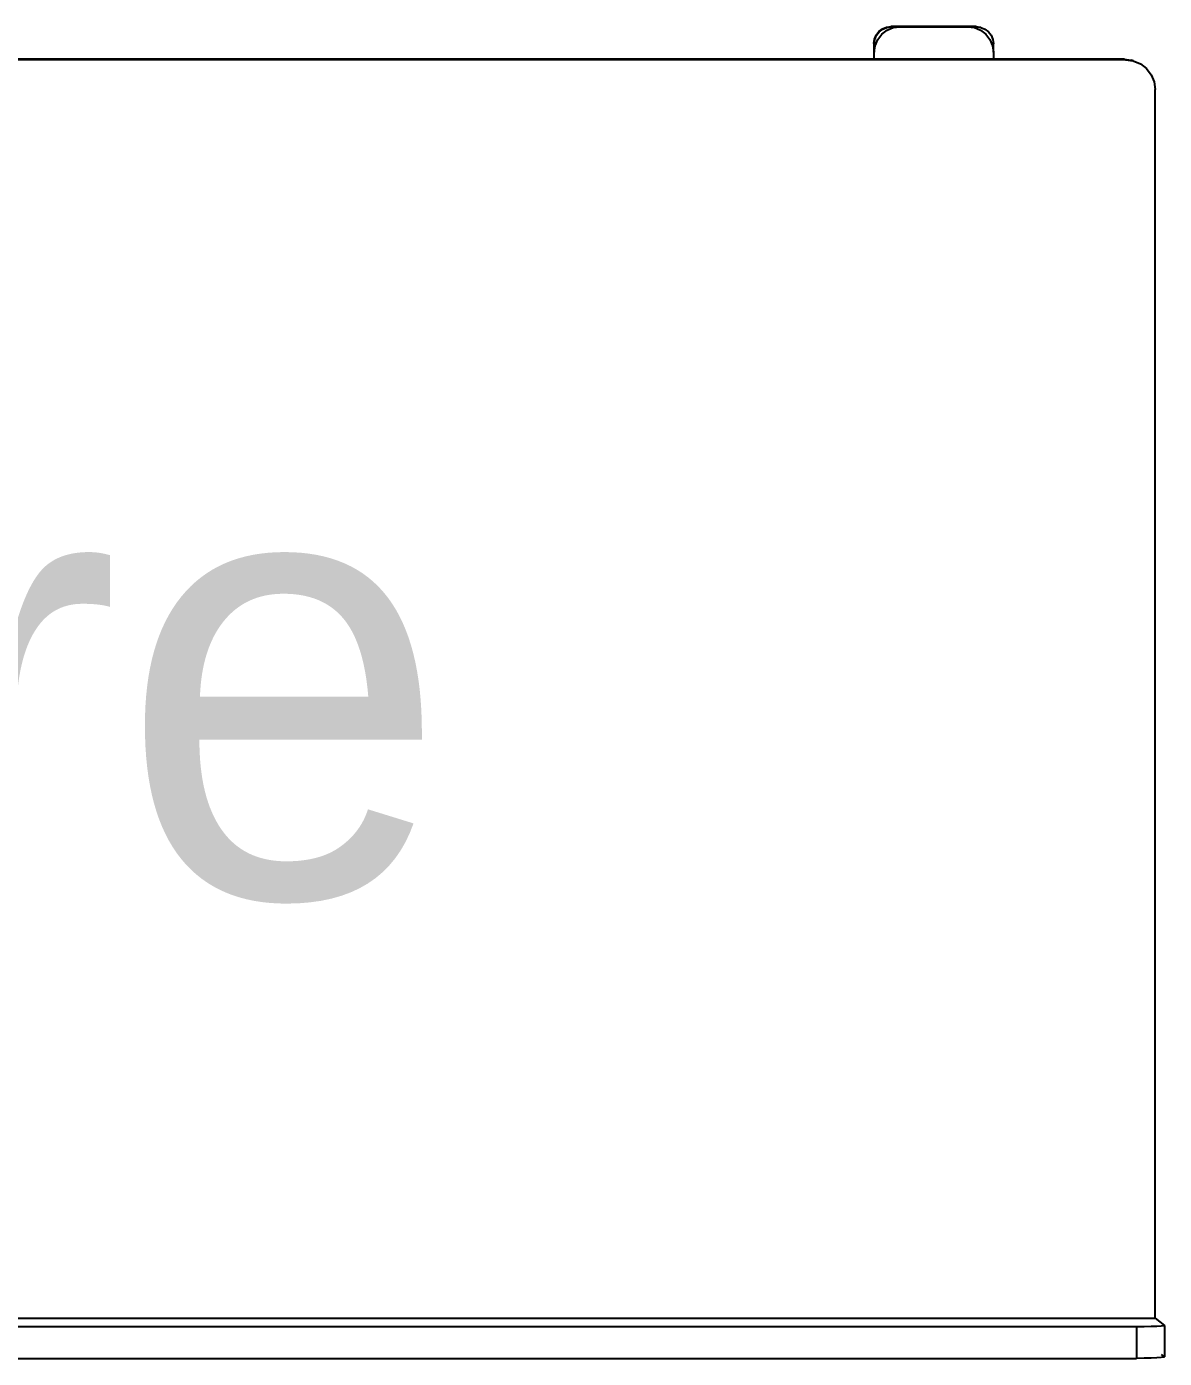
# Model space of a CAD drawing. Extents: x -4.2 to 4.2, y -5.7 to 5.7.
# Drawn here: x 0.882 to 1.398, y -1.129 to -0.526 of the extents above; entities that cross this region are included whole.
import ezdxf

# ---------------------------------------------------------------- set-up
doc = ezdxf.new("R2010")
doc.units = 0
doc.layers.get('0').update_dxf_attribs({"linetype": 'CONTINUOUS'})

msp = doc.modelspace()

# ---------------------------------------------------------------- linework, layer by layer
for p, q in [((1.26663, -0.53164), (1.2674, -0.52978)), ((1.2668, -0.53172), (1.26757, -0.52986)), ((1.2674, -0.52978), (1.26863, -0.52819)), ((1.26757, -0.52986), (1.2688, -0.52826)), ((1.26809, -0.53178), (1.26993, -0.52939)), ((1.26863, -0.52819), (1.27022, -0.52696)), ((1.2688, -0.52826), (1.27039, -0.52703)), ((1.26993, -0.52939), (1.27232, -0.52755)), ((1.27022, -0.52696), (1.27208, -0.52619)), ((1.27039, -0.52703), (1.27225, -0.52626)), ((1.27208, -0.52619), (1.27408, -0.52593)), ((1.27225, -0.52626), (1.27425, -0.526)), ((1.27232, -0.52755), (1.27511, -0.52639)), ((1.27425, -0.526), (1.27408, -0.52593)), ((1.27793, -0.52593), (1.27408, -0.52593)), ((1.2781, -0.526), (1.27425, -0.526)), ((1.27511, -0.52639), (1.2781, -0.526)), ((1.2781, -0.526), (1.27793, -0.52593)), ((1.30877, -0.52593), (1.27793, -0.52593)), ((1.2781, -0.526), (1.30895, -0.526)), ((1.30895, -0.526), (1.30877, -0.52593)), ((1.31263, -0.52593), (1.30877, -0.52593)), ((1.30895, -0.526), (1.31194, -0.52639)), ((1.31281, -0.526), (1.30895, -0.526)), ((1.31194, -0.52639), (1.31473, -0.52755)), ((1.31263, -0.52593), (1.31463, -0.52619)), ((1.31281, -0.526), (1.31263, -0.52593)), ((1.31281, -0.526), (1.3148, -0.52626)), ((1.3148, -0.52626), (1.31463, -0.52619)), ((1.31473, -0.52755), (1.31713, -0.52939)), ((1.3148, -0.52626), (1.31666, -0.52703)), ((1.31666, -0.52703), (1.31826, -0.52826)), ((1.31713, -0.52939), (1.31897, -0.53178)), ((1.31826, -0.52826), (1.31948, -0.52986)), ((1.31948, -0.52986), (1.32026, -0.53172)), ((1.26637, -0.53364), (1.26663, -0.53164)), ((1.26654, -0.53371), (1.26637, -0.53364)), ((1.26637, -0.53364), (1.26637, -0.53749)), ((1.26654, -0.53371), (1.2668, -0.53172)), ((1.26654, -0.53371), (1.26654, -0.53757)), ((1.26654, -0.53757), (1.26693, -0.53457)), ((1.26693, -0.53457), (1.26809, -0.53178)), ((1.31897, -0.53178), (1.32012, -0.53457)), ((1.32012, -0.53457), (1.32052, -0.53757)), ((1.32026, -0.53172), (1.32052, -0.53371)), ((1.32052, -0.53757), (1.32052, -0.53371)), ((1.38041, -0.54098), (0.29892, -0.54098)), ((1.26637, -0.54064), (0.42968, -0.54064)), ((1.26637, -0.53749), (1.26637, -0.54064)), ((1.26654, -0.53757), (1.26637, -0.53749)), ((1.26654, -0.54064), (1.26637, -0.54064)), ((1.26654, -0.54064), (1.26654, -0.53757)), ((1.32052, -0.54064), (1.26654, -0.54064)), ((1.32052, -0.53757), (1.32052, -0.54064)), ((1.37955, -0.54064), (1.32052, -0.54064)), ((1.37955, -0.54064), (1.38303, -0.5411)), ((1.38041, -0.54098), (1.37955, -0.54064)), ((1.38041, -0.54098), (1.38389, -0.54144)), ((1.38389, -0.54144), (1.38303, -0.5411)), ((1.38389, -0.54144), (1.38715, -0.54279)), ((1.38715, -0.54279), (1.38993, -0.54493)), ((1.38993, -0.54493), (1.39207, -0.54771)), ((1.39207, -0.54771), (1.39342, -0.55096)), ((1.39342, -0.55096), (1.39388, -0.55444)), ((1.39388, -1.11103), (1.39388, -0.55444)), ((0.28546, -1.11102), (1.39388, -1.11103)), ((1.3853, -1.11496), (0.29997, -1.11496)), ((1.38877, -1.11493), (1.3853, -1.11496)), ((1.3853, -1.11496), (1.3853, -1.12926)), ((1.39194, -1.11487), (1.38877, -1.11493)), ((1.39461, -1.11476), (1.39194, -1.11487)), ((1.39388, -1.11103), (1.39798, -1.1143)), ((1.39658, -1.11463), (1.39461, -1.11476)), ((1.39773, -1.11447), (1.39658, -1.11463)), ((1.39798, -1.1143), (1.39773, -1.11447)), ((1.39798, -1.1143), (1.39798, -1.12859)), ((1.39658, -1.12747), (1.39773, -1.12839)), ((0.29997, -1.12926), (1.3853, -1.12926)), ((1.38877, -1.12924), (1.3853, -1.12926)), ((1.39194, -1.12917), (1.38877, -1.12924)), ((1.39461, -1.12906), (1.39194, -1.12917)), ((1.39658, -1.12893), (1.39461, -1.12906)), ((1.39773, -1.12876), (1.39658, -1.12893)), ((1.39798, -1.12859), (1.39773, -1.12876))]:
    msp.add_line(p, q)

# ---------------------------------------------------------------- texts
msp.add_text('Leire', height=0.2).set_placement((0.47873, -0.9204))

doc.saveas('drawing.dxf')
